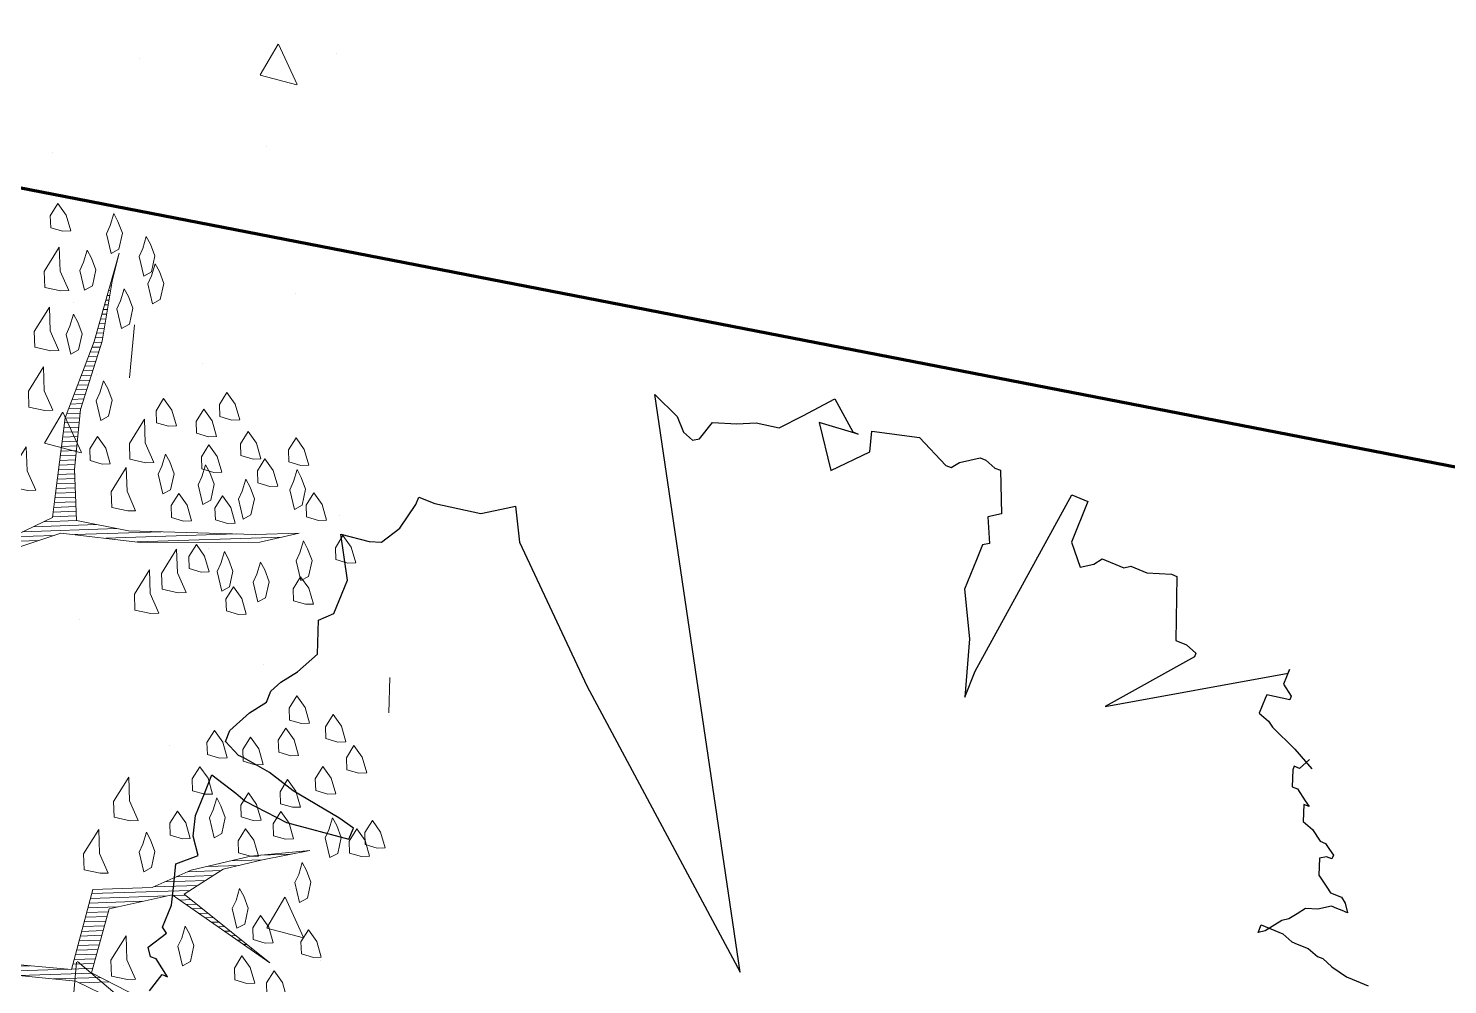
# Model space of a CAD drawing. Header units: millimetres. Extents: x 111 to 1506, y 14 to 566.
# Drawn here: x 224.994 to 227.11, y 93.551 to 94.977 of the extents above; entities that cross this region are included whole.
import ezdxf

# ---------------------------------------------------------------- set-up
doc = ezdxf.new("R2010")
doc.units = ezdxf.units.MM
doc.layers.add('ARBOLES', color=78, linetype='Continuous', lineweight=5)
doc.layers.add('G', color=254, linetype='Continuous', lineweight=5)
doc.layers.add('fer', color=8, linetype='Continuous')

# ---------------------------------------------------------------- blocks, each defined once
blk = doc.blocks.new('tr')
at = {"layer": 'fer', "color": 97}
for p, q in [((1378.3601, 206.6394), (1378.3601, 206.6654)), ((1378.3601, 206.6394), (1378.3601, 206.6654)), ((1378.3601, 206.6307), (1378.3601, 206.6394)), ((1378.3601, 206.6307), (1378.3601, 206.6394)), ((1378.3542, 206.6047), (1378.3601, 206.6307)), ((1378.3542, 206.6047), (1378.3601, 206.6307)), ((1378.259, 206.5874), (1378.2709, 206.5961)), ((1378.259, 206.5874), (1378.2709, 206.5961)), ((1378.2709, 206.5961), (1378.2709, 206.5874)), ((1378.2709, 206.5961), (1378.2709, 206.5874)), ((1378.3482, 206.5874), (1378.3542, 206.6047)), ((1378.3482, 206.5874), (1378.3542, 206.6047)), ((1378.253, 206.5788), (1378.259, 206.5874)), ((1378.253, 206.5788), (1378.259, 206.5874)), ((1378.253, 206.5614), (1378.253, 206.5788)), ((1378.253, 206.5614), (1378.253, 206.5788)), ((1378.259, 206.5874), (1378.259, 206.5874)), ((1378.259, 206.5874), (1378.259, 206.5874)), ((1378.2709, 206.5874), (1378.2709, 206.5788)), ((1378.2709, 206.5874), (1378.2709, 206.5788)), ((1378.2709, 206.5788), (1378.2709, 206.5701)), ((1378.2709, 206.5788), (1378.2709, 206.5788)), ((1378.2709, 206.5788), (1378.2709, 206.5701)), ((1378.2709, 206.5788), (1378.2709, 206.5788)), ((1378.3423, 206.5614), (1378.3482, 206.5788)), ((1378.3423, 206.5614), (1378.3482, 206.5788)), ((1378.3482, 206.5788), (1378.3482, 206.5874)), ((1378.3482, 206.5788), (1378.3482, 206.5874)), ((1378.2471, 206.5528), (1378.253, 206.5614)), ((1378.2471, 206.5528), (1378.253, 206.5614)), ((1378.2709, 206.5701), (1378.2828, 206.5528)), ((1378.2709, 206.5701), (1378.2828, 206.5528)), ((1378.3423, 206.5441), (1378.3423, 206.5614)), ((1378.3423, 206.5441), (1378.3423, 206.5614)), ((1378.1875, 206.5268), (1378.1935, 206.5354)), ((1378.1875, 206.5268), (1378.1935, 206.5354)), ((1378.1935, 206.5354), (1378.1994, 206.5441)), ((1378.1935, 206.5354), (1378.1994, 206.5441)), ((1378.1994, 206.5441), (1378.2054, 206.5441)), ((1378.1994, 206.5441), (1378.2054, 206.5441)), ((1378.2054, 206.5441), (1378.2054, 206.5354)), ((1378.2054, 206.5441), (1378.2054, 206.5441)), ((1378.2054, 206.5441), (1378.2054, 206.5354)), ((1378.2054, 206.5441), (1378.2054, 206.5441)), ((1378.2054, 206.5354), (1378.2113, 206.5268)), ((1378.2054, 206.5354), (1378.2054, 206.5354)), ((1378.2054, 206.5354), (1378.2113, 206.5268)), ((1378.2054, 206.5354), (1378.2054, 206.5354)), ((1378.2113, 206.5268), (1378.2351, 206.5354)), ((1378.2113, 206.5268), (1378.2351, 206.5354)), ((1378.2351, 206.5354), (1378.2411, 206.5441)), ((1378.2351, 206.5354), (1378.2411, 206.5441)), ((1378.2351, 206.5354), (1378.2351, 206.5354)), ((1378.2351, 206.5354), (1378.2351, 206.5354)), ((1378.2411, 206.5441), (1378.2471, 206.5528)), ((1378.2411, 206.5441), (1378.2471, 206.5528)), ((1378.2828, 206.5528), (1378.2887, 206.5354)), ((1378.2828, 206.5528), (1378.2887, 206.5354)), ((1378.2887, 206.5354), (1378.3006, 206.5268)), ((1378.2887, 206.5354), (1378.3006, 206.5268)), ((1378.3363, 206.5181), (1378.3423, 206.5354)), ((1378.3363, 206.5181), (1378.3423, 206.5354)), ((1378.3423, 206.5441), (1378.3423, 206.5441)), ((1378.3423, 206.5354), (1378.3423, 206.5441)), ((1378.3423, 206.5441), (1378.3423, 206.5441)), ((1378.3423, 206.5354), (1378.3423, 206.5441)), ((1378.1756, 206.5008), (1378.1875, 206.5181)), ((1378.1756, 206.5008), (1378.1875, 206.5181)), ((1378.1875, 206.5181), (1378.1875, 206.5268)), ((1378.1875, 206.5181), (1378.1875, 206.5268)), ((1378.3006, 206.5268), (1378.3125, 206.5181)), ((1378.3006, 206.5268), (1378.3125, 206.5181)), ((1378.3125, 206.5181), (1378.3185, 206.5094)), ((1378.3125, 206.5181), (1378.3185, 206.5094)), ((1378.3363, 206.4834), (1378.3363, 206.5181)), ((1378.3363, 206.4834), (1378.3363, 206.5181)), ((1378.1697, 206.4834), (1378.1756, 206.5008)), ((1378.1697, 206.4834), (1378.1756, 206.5008)), ((1378.3185, 206.5094), (1378.3423, 206.4921)), ((1378.3185, 206.5094), (1378.3423, 206.4921)), ((1378.3423, 206.4921), (1378.3482, 206.4834)), ((1378.3423, 206.4921), (1378.3482, 206.4834)), ((1378.128, 206.4574), (1378.1399, 206.4748)), ((1378.128, 206.4574), (1378.1399, 206.4748)), ((1378.1399, 206.4748), (1378.1459, 206.4834)), ((1378.1399, 206.4748), (1378.1459, 206.4834)), ((1378.1399, 206.4748), (1378.1399, 206.4748)), ((1378.1399, 206.4748), (1378.1399, 206.4748)), ((1378.1459, 206.4748), (1378.1697, 206.4834)), ((1378.1459, 206.4834), (1378.1459, 206.4748)), ((1378.1459, 206.4748), (1378.1697, 206.4834)), ((1378.1459, 206.4834), (1378.1459, 206.4748)), ((1378.3363, 206.4834), (1378.3363, 206.4834)), ((1378.3482, 206.4834), (1378.3363, 206.4834)), ((1378.3363, 206.4834), (1378.3363, 206.4834)), ((1378.3482, 206.4834), (1378.3363, 206.4834)), ((1378.0745, 206.4314), (1378.0923, 206.4661)), ((1378.0745, 206.4314), (1378.0923, 206.4661)), ((1378.0804, 206.4574), (1378.0983, 206.4488)), ((1378.0804, 206.4574), (1378.0983, 206.4488)), ((1378.0983, 206.4488), (1378.0983, 206.4401)), ((1378.0983, 206.4488), (1378.0983, 206.4488)), ((1378.0983, 206.4488), (1378.0983, 206.4401)), ((1378.0983, 206.4488), (1378.0983, 206.4488)), ((1378.1042, 206.4401), (1378.128, 206.4488)), ((1378.1042, 206.4401), (1378.128, 206.4488)), ((1378.128, 206.4574), (1378.128, 206.4574)), ((1378.128, 206.4574), (1378.128, 206.4574)), ((1378.128, 206.4574), (1378.128, 206.4574)), ((1378.128, 206.4488), (1378.128, 206.4574)), ((1378.128, 206.4574), (1378.128, 206.4574)), ((1378.128, 206.4574), (1378.128, 206.4574)), ((1378.128, 206.4574), (1378.128, 206.4574)), ((1378.128, 206.4488), (1378.128, 206.4574)), ((1378.0566, 206.3881), (1378.0745, 206.4314)), ((1378.0566, 206.3881), (1378.0745, 206.4314)), ((1378.0983, 206.4401), (1378.1042, 206.4401)), ((1378.0983, 206.4401), (1378.0983, 206.4401)), ((1378.0983, 206.4401), (1378.1042, 206.4401)), ((1378.0983, 206.4401), (1378.0983, 206.4401)), ((1377.9912, 206.3794), (1378.0031, 206.3968)), ((1377.9912, 206.3794), (1378.0031, 206.3968)), ((1378.0031, 206.3968), (1378.009, 206.3968)), ((1378.0031, 206.3968), (1378.009, 206.3968)), ((1378.009, 206.3968), (1378.015, 206.3621)), ((1378.009, 206.3968), (1378.015, 206.3621)), ((1378.0507, 206.3794), (1378.0566, 206.3881)), ((1378.0507, 206.3794), (1378.0566, 206.3881)), ((1378.0566, 206.3881), (1378.0566, 206.3881)), ((1378.0566, 206.3881), (1378.0566, 206.3881)), ((1377.9674, 206.3794), (1377.9912, 206.3794)), ((1377.9733, 206.3794), (1377.9674, 206.3794)), ((1377.9674, 206.3794), (1377.9912, 206.3794)), ((1377.9733, 206.3794), (1377.9674, 206.3794)), ((1378.1221, 206.1455), (1377.9733, 206.3794)), ((1378.1221, 206.1455), (1377.9733, 206.3794)), ((1378.0447, 206.3621), (1378.0507, 206.3794)), ((1378.0447, 206.3621), (1378.0507, 206.3794)), ((1378.015, 206.3621), (1378.0209, 206.3621)), ((1378.015, 206.3621), (1378.0209, 206.3621)), ((1378.0209, 206.3621), (1378.0447, 206.3621)), ((1378.0209, 206.3621), (1378.0447, 206.3621)), ((1377.9912, 206.2235), (1377.9971, 206.2408)), ((1377.9912, 206.2235), (1377.9971, 206.2408)), ((1377.9971, 206.2408), (1378.0031, 206.2408)), ((1377.9971, 206.2408), (1378.0031, 206.2408)), ((1378.0031, 206.2408), (1378.1221, 206.1455)), ((1378.0031, 206.2408), (1378.1221, 206.1455)), ((1377.9912, 206.2061), (1377.9912, 206.2235)), ((1377.9912, 206.2061), (1377.9912, 206.2235)), ((1377.9019, 206.1715), (1377.9912, 206.2061)), ((1377.9019, 206.1715), (1377.9912, 206.2061)), ((1377.9019, 206.1628), (1377.9019, 206.1715)), ((1377.9019, 206.1628), (1377.9019, 206.1715)), ((1377.9138, 206.1281), (1377.9019, 206.1628)), ((1377.9138, 206.1281), (1377.9019, 206.1628)), ((1377.9138, 206.1021), (1377.9138, 206.1281)), ((1377.9138, 206.1021), (1377.9138, 206.1281)), ((1377.9197, 206.0935), (1377.9138, 206.1021)), ((1377.9197, 206.0935), (1377.9138, 206.1021)), ((1377.9197, 206.0588), (1377.9197, 206.0935)), ((1377.9197, 206.0588), (1377.9197, 206.0935)), ((1377.9316, 206.0501), (1377.9197, 206.0588)), ((1377.9316, 206.0501), (1377.9197, 206.0588)), ((1377.9435, 206.0328), (1377.9316, 206.0501)), ((1377.9435, 206.0328), (1377.9316, 206.0501)), ((1377.9138, 206.0068), (1377.9435, 206.0328)), ((1377.9138, 206.0068), (1377.9435, 206.0328)), ((1377.8483, 206.0068), (1377.9138, 206.0068)), ((1377.8483, 206.0068), (1377.9138, 206.0068)), ((1377.8483, 206.0068), (1377.8483, 206.0068)), ((1377.8483, 205.9808), (1377.8483, 206.0068)), ((1377.8483, 206.0068), (1377.8483, 206.0068)), ((1377.8483, 205.9808), (1377.8483, 206.0068)), ((1378.1459, 205.9462), (1377.8483, 205.9808)), ((1378.1459, 205.9462), (1377.8483, 205.9808)), ((1377.8483, 205.9808), (1377.8483, 205.9808)), ((1377.8483, 205.9808), (1377.8483, 205.9808)), ((1378.1042, 205.9202), (1378.1875, 205.9462)), ((1378.1042, 205.9202), (1378.1875, 205.9462)), ((1378.1875, 205.9462), (1378.1459, 205.9462)), ((1378.1875, 205.9462), (1378.1459, 205.9462)), ((1378.0388, 205.8855), (1378.1042, 205.9202)), ((1378.0388, 205.8855), (1378.1042, 205.9202)), ((1377.8543, 205.8682), (1377.9138, 205.8942)), ((1377.8543, 205.8682), (1377.9138, 205.8942)), ((1377.9138, 205.8942), (1377.9257, 205.8768)), ((1377.9138, 205.8942), (1377.9257, 205.8768)), ((1377.9257, 205.8768), (1377.9614, 205.8942)), ((1377.9257, 205.8768), (1377.9614, 205.8942)), ((1377.9614, 205.8942), (1377.9674, 205.8855)), ((1377.9614, 205.8942), (1377.9674, 205.8855)), ((1377.9674, 205.8855), (1377.9912, 205.8855)), ((1377.9674, 205.8855), (1377.9912, 205.8855)), ((1377.9912, 205.8855), (1378.0388, 205.8855)), ((1377.9912, 205.8855), (1378.0388, 205.8855)), ((1377.8483, 205.8422), (1377.8543, 205.8595)), ((1377.8483, 205.8422), (1377.8543, 205.8595)), ((1377.8543, 205.8682), (1377.8543, 205.8682)), ((1377.8543, 205.8595), (1377.8543, 205.8682)), ((1377.8543, 205.8682), (1377.8543, 205.8682)), ((1377.8543, 205.8595), (1377.8543, 205.8682)), ((1377.8483, 205.8335), (1377.8483, 205.8422)), ((1377.8483, 205.8335), (1377.8483, 205.8422)), ((1377.8662, 205.8075), (1377.8483, 205.8335)), ((1377.8662, 205.8075), (1377.8483, 205.8335)), ((1377.8781, 205.7988), (1377.8662, 205.8075)), ((1377.8781, 205.7988), (1377.8662, 205.8075)), ((1377.8781, 205.7902), (1377.8781, 205.7988)), ((1377.8781, 205.7902), (1377.8781, 205.7988)), ((1377.8543, 205.7382), (1377.8781, 205.7902)), ((1377.8543, 205.7382), (1377.8781, 205.7902)), ((1378.6934, 205.7902), (1377.9435, 205.3482)), ((1378.6934, 205.7902), (1377.9435, 205.3482)), ((1378.3839, 205.4175), (1378.6934, 205.7902)), ((1378.3839, 205.4175), (1378.6934, 205.7902)), ((1377.8721, 205.6688), (1377.8543, 205.7382)), ((1377.8721, 205.6688), (1377.8543, 205.7382)), ((1377.9019, 205.6775), (1377.8721, 205.6688)), ((1377.9019, 205.6775), (1377.8721, 205.6688)), ((1377.9495, 205.6342), (1377.9019, 205.6775)), ((1377.9495, 205.6342), (1377.9019, 205.6775)), ((1377.884, 205.6515), (1377.89, 205.5909)), ((1377.884, 205.6515), (1377.884, 205.6515)), ((1377.884, 205.6429), (1377.884, 205.6515)), ((1377.884, 205.6515), (1377.89, 205.5909)), ((1377.884, 205.6515), (1377.884, 205.6515)), ((1377.884, 205.6429), (1377.884, 205.6515)), ((1377.8483, 205.5995), (1377.884, 205.6429)), ((1377.8483, 205.5995), (1377.884, 205.6429)), ((1377.89, 205.5909), (1377.9495, 205.6342)), ((1377.89, 205.5909), (1377.9495, 205.6342)), ((1377.89, 205.5649), (1377.8483, 205.5995)), ((1377.89, 205.5649), (1377.8483, 205.5995)), ((1377.9197, 205.5389), (1377.89, 205.5649)), ((1377.9197, 205.5389), (1377.89, 205.5649)), ((1377.9257, 205.5042), (1377.9197, 205.5389)), ((1377.9257, 205.5042), (1377.9197, 205.5389)), ((1377.9376, 205.4782), (1377.9257, 205.5042)), ((1377.9376, 205.4782), (1377.9257, 205.5042)), ((1377.9495, 205.4435), (1377.9376, 205.4782)), ((1377.9495, 205.4435), (1377.9376, 205.4782)), ((1377.9793, 205.4349), (1377.9495, 205.4435)), ((1377.9793, 205.4349), (1377.9495, 205.4435)), ((1377.9852, 205.4262), (1377.9793, 205.4349)), ((1377.9852, 205.4262), (1377.9793, 205.4349)), ((1377.9793, 205.4089), (1377.9852, 205.4262)), ((1377.9793, 205.4089), (1377.9852, 205.4262)), ((1378.2232, 205.2442), (1378.3839, 205.4175)), ((1378.2232, 205.2442), (1378.3839, 205.4175)), ((1377.9435, 205.3482), (1377.9614, 205.3915)), ((1377.9435, 205.3482), (1377.9614, 205.3915)), ((1377.9614, 205.3915), (1377.9793, 205.4089)), ((1377.9614, 205.3915), (1377.9793, 205.4089)), ((1377.9435, 205.3482), (1377.9435, 205.3482)), ((1377.9435, 205.3482), (1377.9435, 205.3482)), ((1378.1756, 205.2182), (1378.2232, 205.2442)), ((1378.1756, 205.2182), (1378.2232, 205.2442)), ((1378.1756, 205.2182), (1378.1756, 205.2182)), ((1378.1756, 205.2182), (1378.1756, 205.2182)), ((1378.1875, 205.2009), (1378.1756, 205.2182)), ((1378.1756, 205.2182), (1378.1756, 205.2182)), ((1378.1756, 205.2182), (1378.1756, 205.2182)), ((1378.1875, 205.2009), (1378.1756, 205.2182)), ((1378.2054, 205.1749), (1378.1875, 205.2009)), ((1378.2054, 205.1749), (1378.1875, 205.2009)), ((1378.2113, 205.1402), (1378.2054, 205.1749)), ((1378.2113, 205.1402), (1378.2054, 205.1749)), ((1378.7112, 205.1749), (1378.7053, 205.1489)), ((1378.7112, 205.1749), (1378.7053, 205.1489)), ((1378.7291, 205.1749), (1378.7112, 205.1749)), ((1378.7291, 205.1749), (1378.7112, 205.1749)), ((1378.741, 205.0796), (1378.7291, 205.1749)), ((1378.741, 205.0796), (1378.7291, 205.1749)), ((1378.2113, 205.1402), (1378.2113, 205.1402)), ((1378.2173, 205.1056), (1378.2113, 205.1402)), ((1378.2113, 205.1402), (1378.2113, 205.1402)), ((1378.2173, 205.1056), (1378.2113, 205.1402)), ((1378.7053, 205.1489), (1378.6934, 205.0709)), ((1378.7053, 205.1489), (1378.6934, 205.0709)), ((1378.2173, 205.0796), (1378.2173, 205.1056)), ((1378.2173, 205.0796), (1378.2173, 205.1056)), ((1378.2292, 205.0796), (1378.2173, 205.0796)), ((1378.2292, 205.0796), (1378.2173, 205.0796)), ((1378.2709, 205.0709), (1378.2292, 205.0796)), ((1378.2709, 205.0709), (1378.2292, 205.0796)), ((1378.735, 205.0103), (1378.741, 205.0796)), ((1378.735, 205.0103), (1378.741, 205.0796)), ((1378.3006, 205.0536), (1378.2709, 205.0709)), ((1378.3006, 205.0536), (1378.2709, 205.0709)), ((1378.3066, 205.0363), (1378.3006, 205.0536)), ((1378.3066, 205.0363), (1378.3006, 205.0536)), ((1378.6934, 205.0709), (1378.6815, 205.0276)), ((1378.6934, 205.0709), (1378.6815, 205.0276)), ((1378.3125, 204.9929), (1378.3066, 205.0363)), ((1378.3125, 204.9929), (1378.3066, 205.0363)), ((1378.372, 205.0276), (1378.3125, 204.9929)), ((1378.372, 205.0276), (1378.3125, 204.9929)), ((1378.3839, 205.0276), (1378.372, 205.0276)), ((1378.3839, 205.0276), (1378.372, 205.0276)), ((1378.4256, 205.0276), (1378.3839, 205.0276)), ((1378.4256, 205.0276), (1378.3839, 205.0276)), ((1378.4434, 205.0103), (1378.4256, 205.0276)), ((1378.4434, 205.0103), (1378.4256, 205.0276)), ((1378.491, 205.0276), (1378.4434, 205.0103)), ((1378.491, 205.0276), (1378.4434, 205.0103)), ((1378.5268, 205.0103), (1378.491, 205.0276)), ((1378.5268, 205.0103), (1378.491, 205.0276)), ((1378.5506, 204.9929), (1378.5268, 205.0103)), ((1378.5506, 204.9929), (1378.5268, 205.0103)), ((1378.6815, 205.0276), (1378.6755, 204.9843)), ((1378.6815, 205.0276), (1378.6755, 204.9843)), ((1378.7291, 204.9929), (1378.735, 205.0103)), ((1378.7291, 204.9929), (1378.735, 205.0103)), ((1378.5684, 204.9843), (1378.5506, 204.9929)), ((1378.5684, 204.9843), (1378.5506, 204.9929)), ((1378.7172, 204.9496), (1378.7291, 204.9929)), ((1378.7172, 204.9496), (1378.7291, 204.9929)), ((1379.0207, 205.0016), (1379.0028, 204.9756)), ((1379.0207, 205.0016), (1379.0028, 204.9756)), ((1379.0207, 204.9929), (1379.0207, 205.0016)), ((1379.0207, 204.9929), (1379.0207, 205.0016)), ((1379.0505, 204.9843), (1379.0207, 204.9929)), ((1379.0505, 204.9843), (1379.0207, 204.9929)), ((1378.5863, 204.9843), (1378.5684, 204.9843)), ((1378.5863, 204.9843), (1378.5684, 204.9843)), ((1378.6101, 204.9669), (1378.5863, 204.9843)), ((1378.6101, 204.9669), (1378.5863, 204.9843)), ((1378.6458, 204.9496), (1378.6101, 204.9669)), ((1378.6458, 204.9496), (1378.6101, 204.9669)), ((1378.6755, 204.9756), (1378.6636, 204.9496)), ((1378.6755, 204.9756), (1378.6636, 204.9496)), ((1378.6755, 204.9843), (1378.6755, 204.9756)), ((1378.6755, 204.9843), (1378.6755, 204.9756)), ((1378.8362, 204.9756), (1378.8124, 204.9583)), ((1378.8362, 204.9756), (1378.8124, 204.9583)), ((1378.86, 204.9496), (1378.8362, 204.9756)), ((1378.86, 204.9496), (1378.8362, 204.9756)), ((1378.9195, 204.9669), (1378.8898, 204.9583)), ((1378.9195, 204.9669), (1378.8898, 204.9583)), ((1378.9552, 204.9669), (1378.9195, 204.9669)), ((1378.9552, 204.9669), (1378.9195, 204.9669)), ((1378.9612, 204.9756), (1378.9552, 204.9669)), ((1378.9612, 204.9756), (1378.9552, 204.9669)), ((1378.9909, 204.9583), (1378.9612, 204.9756)), ((1378.9909, 204.9583), (1378.9612, 204.9756)), ((1379.0028, 204.9669), (1378.9909, 204.9583)), ((1379.0028, 204.9669), (1378.9909, 204.9583)), ((1379.0028, 204.9756), (1379.0028, 204.9669)), ((1379.0028, 204.9756), (1379.0028, 204.9669)), ((1378.6636, 204.9496), (1378.6458, 204.9496)), ((1378.6636, 204.9496), (1378.6458, 204.9496)), ((1378.7469, 204.9496), (1378.7172, 204.9496)), ((1378.7469, 204.9496), (1378.7172, 204.9496)), ((1378.7827, 204.9496), (1378.7469, 204.9496)), ((1378.7827, 204.9496), (1378.7469, 204.9496)), ((1378.8124, 204.9583), (1378.7827, 204.9496)), ((1378.8124, 204.9583), (1378.7827, 204.9496)), ((1378.8898, 204.9583), (1378.86, 204.9496)), ((1378.8898, 204.9583), (1378.86, 204.9496))]:
    blk.add_line(p, q, dxfattribs=at)
blk = doc.blocks.new('*X16')
at = {"color": 0}
for p, q in [((18.7099, 17.52), (18.7105, 17.52)), ((18.7131, 17.53), (18.7134, 17.53)), ((18.7003, 17.49), (18.7019, 17.49)), ((18.7035, 17.5), (18.7048, 17.5)), ((18.7067, 17.51), (18.7077, 17.51)), ((18.6908, 17.46), (18.6951, 17.46)), ((18.694, 17.47), (18.6971, 17.47)), ((18.6971, 17.48), (18.6991, 17.48)), ((18.6812, 17.43), (18.6891, 17.43)), ((18.6844, 17.44), (18.6911, 17.44)), ((18.6876, 17.45), (18.6931, 17.45)), ((18.6717, 17.4), (18.6831, 17.4)), ((18.6749, 17.41), (18.6851, 17.41)), ((18.6781, 17.42), (18.6871, 17.42)), ((18.6621, 17.37), (18.6771, 17.37)), ((18.6653, 17.38), (18.6791, 17.38)), ((18.6685, 17.39), (18.6811, 17.39)), ((18.6513, 17.34), (18.6692, 17.34)), ((18.6555, 17.35), (18.6727, 17.35)), ((18.659, 17.36), (18.6751, 17.36)), ((18.6387, 17.31), (18.6586, 17.31)), ((18.6429, 17.32), (18.6621, 17.32)), ((18.6471, 17.33), (18.6656, 17.33)), ((18.626, 17.28), (18.648, 17.28)), ((18.6303, 17.29), (18.6515, 17.29)), ((18.6345, 17.3), (18.6551, 17.3)), ((18.6134, 17.25), (18.6374, 17.25)), ((18.6176, 17.26), (18.6409, 17.26)), ((18.6218, 17.27), (18.6445, 17.27)), ((18.6008, 17.22), (18.6268, 17.22)), ((18.605, 17.23), (18.6303, 17.23)), ((18.6092, 17.24), (18.6339, 17.24)), ((18.5884, 17.19), (18.6202, 17.19)), ((18.5924, 17.2), (18.6215, 17.2)), ((18.5966, 17.21), (18.6233, 17.21)), ((18.5837, 17.16), (18.6162, 17.16)), ((18.5853, 17.17), (18.6175, 17.17)), ((18.5868, 17.18), (18.6189, 17.18)), ((18.5789, 17.13), (18.6122, 17.13)), ((18.5805, 17.14), (18.6135, 17.14)), ((18.5821, 17.15), (18.6149, 17.15)), ((18.5742, 17.1), (18.6082, 17.1)), ((18.5758, 17.11), (18.6095, 17.11)), ((18.5774, 17.12), (18.6109, 17.12)), ((18.5695, 17.07), (18.6056, 17.07)), ((18.571, 17.08), (18.6056, 17.08)), ((18.5726, 17.09), (18.6069, 17.09)), ((18.5647, 17.04), (18.6056, 17.04)), ((18.5663, 17.05), (18.6056, 17.05)), ((18.5679, 17.06), (18.6056, 17.06)), ((18.5598, 17.01), (18.6056, 17.01)), ((18.5615, 17.02), (18.6056, 17.02)), ((18.5632, 17.03), (18.6056, 17.03)), ((18.5548, 16.98), (18.6056, 16.98)), ((18.5565, 16.99), (18.6056, 16.99)), ((18.5582, 17), (18.6056, 17)), ((18.4668, 16.94), (18.5567, 16.94)), ((18.4896, 16.95), (18.6918, 16.95)), ((18.5125, 16.96), (18.6485, 16.96)), ((18.5353, 16.97), (18.6056, 16.97)), ((18.6009, 16.94), (18.7864, 16.94)), ((18.4439, 16.93), (18.523, 16.93)), ((18.6675, 16.93), (18.9464, 16.93)), ((18.7342, 16.92), (19.0449, 16.92)), ((18.8615, 16.22), (18.9295, 16.22)), ((18.9115, 16.23), (18.9795, 16.23)), ((18.9759, 16.24), (19.0395, 16.24)), ((18.7441, 16.18), (18.8396, 16.18)), ((18.7691, 16.19), (18.8563, 16.19)), ((18.7941, 16.2), (18.873, 16.2)), ((18.8191, 16.21), (18.8896, 16.21)), ((18.6054, 16.15), (18.7201, 16.15)), ((18.6084, 16.16), (18.7734, 16.16)), ((18.6114, 16.17), (18.823, 16.17)), ((18.7869, 16.16), (18.812, 16.16)), ((18.8002, 16.15), (18.8237, 16.15)), ((18.5964, 16.12), (18.6429, 16.12)), ((18.5994, 16.13), (18.6461, 16.13)), ((18.6024, 16.14), (18.6667, 16.14)), ((18.8135, 16.14), (18.8354, 16.14)), ((18.8269, 16.13), (18.847, 16.13)), ((18.8402, 16.12), (18.8587, 16.12)), ((18.5874, 16.09), (18.6336, 16.09)), ((18.5904, 16.1), (18.6367, 16.1)), ((18.5934, 16.11), (18.6398, 16.11)), ((18.8535, 16.11), (18.8704, 16.11)), ((18.8669, 16.1), (18.882, 16.1)), ((18.8802, 16.09), (18.8937, 16.09)), ((18.5784, 16.06), (18.6242, 16.06)), ((18.5814, 16.07), (18.6273, 16.07)), ((18.5844, 16.08), (18.6304, 16.08)), ((18.8935, 16.08), (18.9054, 16.08)), ((18.9069, 16.07), (18.917, 16.07)), ((18.9202, 16.06), (18.9287, 16.06)), ((18.5694, 16.03), (18.6148, 16.03)), ((18.5724, 16.04), (18.6179, 16.04)), ((18.5754, 16.05), (18.6211, 16.05)), ((18.9335, 16.05), (18.9404, 16.05)), ((18.9469, 16.04), (18.952, 16.04)), ((18.9602, 16.03), (18.9637, 16.03)), ((18.1339, 16.02), (18.4746, 16.02)), ((18.3591, 16.01), (18.5546, 16.01)), ((18.4501, 16), (18.6064, 16)), ((18.5634, 16.01), (18.6086, 16.01)), ((18.5664, 16.02), (18.6117, 16.02)), ((18.9735, 16.02), (18.9754, 16.02)), ((18.9869, 16.01), (18.987, 16.01)), ((18.5234, 15.99), (18.6244, 15.99)), ((18.5781, 15.98), (18.6424, 15.98))]:
    blk.add_line(p, q, dxfattribs=at)
blk = doc.blocks.new('E1E')
at = {"layer": 'ARBOLES', "ltscale": 0.2}
for p, q in [((94.8909, 58.3921), (94.8631, 58.4837)), ((94.8895, 58.3905), (94.7758, 58.4277)), ((94.811, 58.3666), (94.811, 58.3666)), ((94.8922, 58.3418), (94.8922, 58.3418)), ((94.4865, 58.2246), (94.4865, 58.2246)), ((94.5977, 58.207), (94.5304, 58.1986)), ((94.5888, 58.1437), (94.598, 58.2068)), ((94.5882, 58.1432), (94.5302, 58.1979)), ((94.7363, 58.1935), (94.7363, 58.1935)), ((94.5867, 58.1273), (94.5867, 58.1273)), ((94.8833, 57.9689), (94.8833, 57.9689)), ((95.1169, 57.82), (95.1169, 57.82)), ((94.5376, 57.7708), (94.5376, 57.7708)), ((94.5622, 57.7074), (94.5397, 57.767)), ((94.7808, 57.7703), (94.7808, 57.7703)), ((94.9516, 57.6149), (94.9516, 57.6149)), ((95.2942, 57.551), (95.227, 57.5425)), ((95.2854, 57.4877), (95.2946, 57.5508)), ((95.2847, 57.4872), (95.2267, 57.5419)), ((94.7552, 57.4724), (94.7552, 57.4724)), ((95.2543, 57.4023), (95.2543, 57.4023)), ((95.2247, 57.2935), (95.1969, 57.385)), ((95.0851, 57.311), (95.0851, 57.311)), ((95.3415, 57.2983), (95.3415, 57.2983)), ((94.9776, 57.1326), (94.9776, 57.1326)), ((95.3165, 57.1024), (95.3165, 57.1024)), ((95.4768, 57.0625), (95.4768, 57.0625)), ((95.1247, 56.908), (95.1247, 56.908)), ((95.3965, 56.8481), (95.3965, 56.8481)), ((95.1744, 56.7297), (95.1164, 56.7844)), ((95.1839, 56.7935), (95.1166, 56.785)), ((95.175, 56.7302), (95.1842, 56.7933)), ((95.072, 56.7062), (95.072, 56.7062))]:
    blk.add_line(p, q, dxfattribs=at)
for points in [[(95.0309, 58.4686), (94.8791, 58.4244), (94.7266, 58.4344), (94.579, 58.4856), (94.7128, 58.4127), (94.8589, 58.3998), (94.8727, 58.2812), (94.7773, 58.2154), (94.5691, 58.2629), (94.7578, 58.2067), (94.7101, 58.1387), (94.6509, 58.0967), (94.5786, 58.049), (94.6733, 58.0989), (94.7622, 58.1619), (94.8156, 58.2168), (94.9132, 58.2603), (94.8943, 58.4077), (95.0591, 58.4577)], [(95.3588, 57.8196), (95.2064, 57.6894), (95.0676, 57.651), (94.8696, 57.5706), (94.8103, 57.5286), (94.8819, 57.5605), (95.0958, 57.6402), (95.189, 57.6583), (95.2267, 57.5738), (95.2571, 57.4704), (95.2673, 57.3425), (95.2913, 57.2362), (95.2985, 57.1849), (95.2803, 57.3482), (95.2773, 57.495), (95.2418, 57.6273), (95.231, 57.6692), (95.3147, 57.761)]]:
    blk.add_lwpolyline(points, dxfattribs=at)
for points in [[(94.7945, 58.3867), (94.8235, 58.3918), (94.835, 58.3658), (94.8264, 58.3152), (94.809, 58.3542), (94.7815, 58.3809)], [(94.53, 58.3157), (94.5524, 58.3179), (94.5611, 58.2984), (94.5568, 58.2731), (94.5351, 58.2868), (94.517, 58.3099)], [(94.5936, 58.3128), (94.616, 58.315), (94.6247, 58.2955), (94.6204, 58.2702), (94.5987, 58.2839), (94.5806, 58.307)], [(94.7324, 58.2811), (94.7332, 58.297), (94.7122, 58.3267), (94.7021, 58.3144), (94.7071, 58.2854), (94.7223, 58.2688), (94.7346, 58.2587)], [(94.5901, 58.2333), (94.6125, 58.2355), (94.6212, 58.216), (94.6168, 58.1907), (94.5952, 58.2044), (94.5771, 58.2275)], [(94.9118, 58.2285), (94.9407, 58.2336), (94.9523, 58.2075), (94.9436, 58.1569), (94.9262, 58.196), (94.8988, 58.2227)], [(94.5004, 58.2246), (94.5228, 58.2268), (94.5315, 58.2072), (94.5272, 58.1819), (94.5055, 58.1957), (94.4874, 58.2188)], [(94.6675, 58.182), (94.6682, 58.1979), (94.6472, 58.2276), (94.6371, 58.2153), (94.6422, 58.1864), (94.6573, 58.1697), (94.6696, 58.1596)], [(94.8605, 58.1511), (94.8612, 58.167), (94.8402, 58.1966), (94.8301, 58.1843), (94.8352, 58.1554), (94.8504, 58.1388), (94.8627, 58.1287)], [(94.5808, 58.0967), (94.5815, 58.1126), (94.5605, 58.1422), (94.5504, 58.1299), (94.5555, 58.101), (94.5707, 58.0844), (94.583, 58.0743)], [(94.7983, 58.1156), (94.8208, 58.1178), (94.8294, 58.0983), (94.8251, 58.073), (94.8034, 58.0867), (94.7853, 58.1098)], [(94.8974, 58.1208), (94.9263, 58.1258), (94.9379, 58.0998), (94.9292, 58.0492), (94.9119, 58.0882), (94.8844, 58.115)], [(94.6733, 58.0989), (94.6957, 58.1011), (94.7044, 58.0816), (94.7001, 58.0563), (94.6784, 58.07), (94.6603, 58.0931)], [(94.7666, 58.0469), (94.7673, 58.0628), (94.7463, 58.0925), (94.7362, 58.0802), (94.7413, 58.0512), (94.7565, 58.0346), (94.7688, 58.0245)], [(94.5606, 58.002), (94.5613, 58.0179), (94.5403, 58.0475), (94.5302, 58.0352), (94.5353, 58.0063), (94.5505, 57.9897), (94.5628, 57.9796)], [(94.6263, 58.0468), (94.6488, 58.049), (94.6574, 58.0295), (94.6531, 58.0042), (94.6314, 58.0179), (94.6133, 58.041)], [(94.6929, 58.0375), (94.7153, 58.0397), (94.724, 58.0202), (94.7196, 57.9948), (94.6979, 58.0086), (94.6799, 58.0317)], [(94.7912, 58.0267), (94.8136, 58.0289), (94.8223, 58.0094), (94.818, 57.9841), (94.7963, 57.9978), (94.7782, 58.0209)], [(94.4883, 58.0243), (94.5107, 58.0265), (94.5194, 58.007), (94.5151, 57.9817), (94.4934, 57.9954), (94.4753, 58.0185)], [(94.4681, 57.9997), (94.4905, 58.0019), (94.4992, 57.9824), (94.4948, 57.9571), (94.4732, 57.9708), (94.4551, 57.9939)], [(94.6365, 57.989), (94.6589, 57.9912), (94.6676, 57.9717), (94.6633, 57.9464), (94.6416, 57.9601), (94.6235, 57.9832)], [(94.7912, 57.9566), (94.8136, 57.9588), (94.8223, 57.9393), (94.818, 57.914), (94.7963, 57.9277), (94.7782, 57.9508)], [(94.5867, 57.9434), (94.6091, 57.9456), (94.6178, 57.9261), (94.6134, 57.9008), (94.5917, 57.9145), (94.5737, 57.9376)], [(94.7269, 57.9435), (94.7493, 57.9457), (94.758, 57.9262), (94.7537, 57.9009), (94.732, 57.9146), (94.7139, 57.9377)], [(94.6742, 57.9045), (94.6966, 57.9066), (94.7053, 57.8871), (94.7009, 57.8618), (94.6792, 57.8755), (94.6612, 57.8987)], [(94.5491, 57.8877), (94.5715, 57.8899), (94.5802, 57.8704), (94.5759, 57.8451), (94.5542, 57.8588), (94.5361, 57.8819)], [(94.6048, 57.8502), (94.6272, 57.8524), (94.6359, 57.8329), (94.6316, 57.8076), (94.6099, 57.8213), (94.5918, 57.8444)], [(94.6778, 57.8437), (94.7002, 57.8459), (94.7089, 57.8264), (94.7046, 57.8011), (94.6829, 57.8148), (94.6648, 57.8379)], [(95.0025, 57.7623), (95.0314, 57.7674), (95.0429, 57.7413), (95.0343, 57.6907), (95.0169, 57.7298), (94.9894, 57.7565)], [(94.8565, 57.7051), (94.8789, 57.7072), (94.8876, 57.6877), (94.8832, 57.6624), (94.8616, 57.6761), (94.8435, 57.6993)], [(94.9714, 57.7095), (95.0003, 57.7146), (95.0119, 57.6885), (95.0033, 57.6379), (94.9859, 57.677), (94.9584, 57.7037)], [(94.9201, 57.6321), (94.9208, 57.648), (94.8999, 57.6776), (94.8898, 57.6653), (94.8948, 57.6364), (94.91, 57.6198), (94.9223, 57.6097)], [(94.8529, 57.6255), (94.8536, 57.6414), (94.8326, 57.6711), (94.8225, 57.6588), (94.8276, 57.6299), (94.8428, 57.6132), (94.8551, 57.6031)], [(94.9469, 57.6596), (94.9693, 57.6618), (94.978, 57.6423), (94.9736, 57.6169), (94.9519, 57.6307), (94.9339, 57.6538)], [(94.7517, 57.6428), (94.7741, 57.645), (94.7828, 57.6255), (94.7785, 57.6002), (94.7568, 57.6139), (94.7387, 57.637)], [(95.2902, 57.641), (95.3192, 57.6461), (95.3307, 57.6201), (95.3221, 57.5695), (95.3047, 57.6085), (95.2772, 57.6352)], [(94.7959, 57.5612), (94.7966, 57.5771), (94.7756, 57.6067), (94.7655, 57.5944), (94.7705, 57.5655), (94.7857, 57.5489), (94.798, 57.5388)], [(95.1103, 57.6076), (95.1392, 57.6127), (95.1508, 57.5867), (95.1421, 57.5361), (95.1248, 57.5751), (95.0973, 57.6019)], [(95.0105, 57.5866), (95.0329, 57.5888), (95.0416, 57.5693), (95.0373, 57.544), (95.0156, 57.5577), (94.9975, 57.5808)], [(94.7091, 57.5459), (94.7315, 57.5481), (94.7402, 57.5286), (94.7359, 57.5033), (94.7142, 57.517), (94.6961, 57.5401)], [(94.9361, 57.5613), (94.9585, 57.5634), (94.9672, 57.5439), (94.9629, 57.5186), (94.9412, 57.5323), (94.9231, 57.5555)], [(95.0099, 57.5006), (95.0106, 57.5165), (94.9896, 57.5461), (94.9795, 57.5338), (94.9846, 57.5049), (94.9998, 57.4883), (95.0121, 57.4782)], [(95.0836, 57.51), (95.0843, 57.5259), (95.0633, 57.5556), (95.0532, 57.5433), (95.0583, 57.5144), (95.0735, 57.4977), (95.0858, 57.4876)], [(95.1841, 57.547), (95.2065, 57.5492), (95.2151, 57.5296), (95.2108, 57.5043), (95.1891, 57.5181), (95.171, 57.5412)], [(94.9332, 57.4976), (94.934, 57.5135), (94.913, 57.5432), (94.9029, 57.5309), (94.9079, 57.502), (94.9231, 57.4853), (94.9354, 57.4752)], [(95.1125, 57.5151), (95.1414, 57.5202), (95.153, 57.4942), (95.1444, 57.4436), (95.127, 57.4826), (95.0995, 57.5093)], [(94.7865, 57.4946), (94.8089, 57.4968), (94.8176, 57.4773), (94.8133, 57.452), (94.7916, 57.4657), (94.7735, 57.4889)], [(95.3157, 57.4965), (95.3446, 57.5015), (95.3561, 57.4755), (95.3475, 57.4249), (95.3301, 57.4639), (95.3026, 57.4907)], [(94.8545, 57.447), (94.8552, 57.4629), (94.8342, 57.4925), (94.8241, 57.4802), (94.8292, 57.4513), (94.8444, 57.4347), (94.8567, 57.4246)], [(94.8906, 57.4709), (94.913, 57.4731), (94.9217, 57.4535), (94.9174, 57.4282), (94.8957, 57.442), (94.8776, 57.4651)], [(94.9933, 57.4854), (95.0157, 57.4876), (95.0243, 57.4681), (95.02, 57.4428), (94.9983, 57.4565), (94.9802, 57.4796)], [(95.2362, 57.4299), (95.2369, 57.4458), (95.2159, 57.4754), (95.2058, 57.4631), (95.2109, 57.4342), (95.2261, 57.4176), (95.2384, 57.4075)], [(94.8531, 57.4152), (94.8755, 57.4174), (94.8842, 57.3978), (94.8798, 57.3725), (94.8581, 57.3863), (94.8401, 57.4094)], [(94.9369, 57.4369), (94.9593, 57.4391), (94.968, 57.4196), (94.9637, 57.3943), (94.942, 57.408), (94.9239, 57.4311)], [(95.0258, 57.4298), (95.0482, 57.4319), (95.0569, 57.4124), (95.0526, 57.3871), (95.0309, 57.4008), (95.0128, 57.424)], [(95.0996, 57.4392), (95.122, 57.4414), (95.1306, 57.4219), (95.1263, 57.3966), (95.1046, 57.4103), (95.0865, 57.4334)], [(95.3461, 57.3931), (95.375, 57.3982), (95.3866, 57.3722), (95.3779, 57.3216), (95.3606, 57.3606), (95.3331, 57.3873)], [(94.9984, 57.3864), (95.0208, 57.3885), (95.0295, 57.369), (95.0252, 57.3437), (95.0035, 57.3575), (94.9854, 57.3806)], [(95.3309, 57.3396), (95.3317, 57.3555), (95.3107, 57.3851), (95.3006, 57.3728), (95.3056, 57.3439), (95.3208, 57.3273), (95.3331, 57.3172)], [(95.2638, 57.2629), (95.2645, 57.2788), (95.2435, 57.3085), (95.2334, 57.2962), (95.2385, 57.2673), (95.2537, 57.2506), (95.266, 57.2405)], [(95.37, 57.2869), (95.3989, 57.2919), (95.4105, 57.2659), (95.4019, 57.2153), (95.3845, 57.2543), (95.357, 57.2811)], [(95.3513, 57.224), (95.352, 57.2399), (95.331, 57.2695), (95.3209, 57.2572), (95.326, 57.2283), (95.3412, 57.2117), (95.3535, 57.2015)], [(95.2291, 57.2007), (95.2298, 57.2166), (95.2088, 57.2463), (95.1987, 57.234), (95.2038, 57.2051), (95.219, 57.1884), (95.2313, 57.1783)], [(95.2624, 57.161), (95.2631, 57.1769), (95.2421, 57.2065), (95.232, 57.1942), (95.2371, 57.1653), (95.2523, 57.1487), (95.2646, 57.1386)], [(95.3318, 57.1451), (95.3325, 57.1611), (95.3115, 57.1907), (95.3014, 57.1784), (95.3065, 57.1495), (95.3217, 57.1329), (95.334, 57.1227)], [(95.407, 57.1864), (95.4294, 57.1886), (95.4381, 57.1691), (95.4337, 57.1438), (95.412, 57.1575), (95.3939, 57.1806)]]:
    blk.add_lwpolyline(points, close=True, dxfattribs=at)
at = {"layer": 'ARBOLES', "ltscale": 0.2, "xscale": 0.8372139817761642, "yscale": 0.8372139817761642, "zscale": 0.8372139817761642, "rotation": 204.0028523145856}
blk.add_blockref('*X16', (103.6395, 76.9735), dxfattribs=at)

msp = doc.modelspace()

# ---------------------------------------------------------------- hatches: boundary and pattern name
at = {"layer": 'G', "lineweight": 100, "ltscale": 1000}
h = msp.add_hatch(dxfattribs=at)
h.set_pattern_fill('AR-HBONE', color=256, scale=0.046, angle=-105.01068, style=0)
h.set_pattern_definition([(299.989322, (1759.44181, -290.11183), (0.251336119, -0.067395514), [0.552, -0.184]), (29.989322, (1759.53378, -290.2712), (0.251336119, -0.067395514), [0.552, -0.184])])
edge = h.paths.add_edge_path()
edge.add_line((245.14386, 88.77243), (288.23794, 78.57046))
edge.add_line((288.23794, 78.57046), (200.7159, 95.15598))
edge.add_line((200.7159, 95.15598), (201.10543, 97.11776))
edge.add_line((201.10543, 97.11776), (290.19297, 80.23558))

# ---------------------------------------------------------------- linework, layer by layer
at = {"lineweight": 100, "ltscale": 1000}
msp.add_line((245.42848, 90.76147), (221.14082, 95.48619), dxfattribs=at)

# ---------------------------------------------------------------- block references
at = {"lineweight": 100, "rotation": 247.9147716791316}
msp.add_blockref('tr', (553.73356, 1448.47651), dxfattribs=at)
at = {"layer": 'ARBOLES', "color": 0, "xscale": 0.8310831642732954, "yscale": 0.8310831642732954, "zscale": 0.8310831642732954, "rotation": 157.9147716791316}
msp.add_blockref('E1E', (316.38776, 108.90154), dxfattribs=at)

doc.saveas('drawing.dxf')
